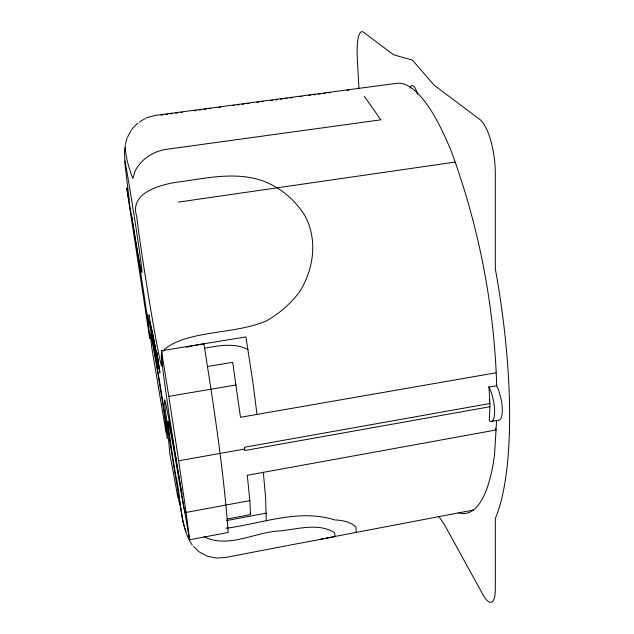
<?xml version="1.0" encoding="UTF-8"?>
<svg xmlns="http://www.w3.org/2000/svg" width="634" height="634" viewBox="0 0 634 634"><rect width="100%" height="100%" fill="white"/><g stroke="black" fill="none" stroke-linecap="round" stroke-linejoin="round"><path stroke-width="0.95" d="M256.984 414.422L252.895 382.088L245.881 336.916L161.472 350.737L161.844 360.294A139.203 3.606 80.6 0 0 189.59 539.788L228.185 532.489C223.564 469.208 213.745 406.434 203.91 343.786L192.918 345.768M496.628 420.247L494.496 455.275A217.771 57.417 80.8 0 1 458.366 512.7M125.413 144.481L126.927 138.196M125.16 147.381L124.454 150.187L124.724 158.896L127.719 176.49A67.006 1.331 80.9 0 1 141.414 265.9A67.006 1.331 80.9 0 1 134.471 233.859L131.698 216.059M162.019 352.853L161.179 355.69L161.773 362.727A79.638 1.918 80.8 0 1 151.938 316.612A79.638 1.918 80.8 0 1 136.809 216.733C129.146 193.822 157.644 185.532 174.374 182.568C202.967 178.97 232.947 171.148 261.287 180.365C279.103 186.412 293.954 198.87 304.225 214.506C318.244 238.986 313.933 269.997 298.828 292.948C289.556 304.566 278.698 314.21 265.559 321.272C238.598 332.208 208.713 330.702 181.348 340.086C174.762 342.883 167.614 345.522 162.954 351.236M125.199 145.376C125.421 156.63 128.789 167.955 132.823 178.431L135.137 171.053A38.888 33.459 -11.7 0 1 166.908 149.259L380.891 119.818L364.376 96.503M127.379 137.372L130.992 130.755M145.947 117.916L154.989 115.459L396.71 83.323A217.771 57.417 80.8 0 1 451.939 153.024C479.122 227.551 494.346 306.46 496.699 385.757L489.012 387.112L489.971 405.253L489.297 420.841A20.122 6.031 78.9 0 0 494.536 413.669A20.122 6.031 78.9 0 0 490.946 391.495L488.703 386.597M186.356 347.178L191.983 345.974M287.392 545.589L225.292 557.516L216.162 558.047L207.231 556.169L202.935 553.965L199.084 551.826L193.632 546.5M325.868 538.187L473.4 510.045M288.304 545.414L335.085 536.641L334.546 532.703C318.751 522.495 296.918 529.279 279.562 530.967C254.971 532.029 228.002 548.901 204.085 536.697M320.923 539.122L323.395 538.654M227.138 518.992L250.501 514.618L249.836 500.622L247.292 475.262L496.034 429.995L495.408 428.124M226.528 520.585L266.399 513.112M189.59 539.788L186.103 512.438L249.836 500.622M491.001 421.539L498.617 420.168A20.098 6.166 78.9 0 0 501.351 400.125L498.657 390.132L496.39 385.25M489.876 403.517L244.431 447.255L244.819 450.52L489.884 406.743M186.103 512.438L178.677 460.799L244.669 449.023M496.05 372.784L240.484 417.291L232.686 362.323L207.5 366.523M178.677 460.799L168.803 396.369L236.22 384.917M204.441 348.217C218.73 345.712 234.635 342.511 248.116 349.635M178.495 202.095L454.943 162.106M160.973 115.119L162.93 114.865M165.87 114.469L167.828 114.207M170.76 113.819L172.717 113.557M175.65 113.169L177.607 112.907M180.547 112.519L182.505 112.258M194.242 110.696L196.199 110.435M199.139 110.047L201.089 109.785M204.029 109.397L205.987 109.135M208.919 108.747L210.876 108.485M218.706 107.447L220.664 107.186M232.401 105.624L234.358 105.363M237.298 104.975L239.256 104.713M242.188 104.317L244.145 104.063M247.078 103.667L249.035 103.405M256.865 102.367L258.823 102.106M261.755 101.717L263.712 101.456M270.567 100.544L272.525 100.283M275.457 99.895L277.415 99.633M280.347 99.245L282.304 98.983M285.245 98.595L287.202 98.333M290.134 97.945L292.092 97.684M299.922 96.645L301.879 96.384M308.726 95.472L310.684 95.211M313.616 94.823L315.573 94.561M318.506 94.165L320.463 93.911M323.403 93.515L325.361 93.261M328.293 92.865L330.251 92.604M346.885 90.393L348.843 90.131M225.973 528.13L227.836 528.043C262.777 523.224 299.391 508.706 334.562 519.904C342.138 520.284 350.293 521.544 355.928 527.052L356.308 532.56M150.107 321.803L152.62 337.28L151.558 331.281M438.879 516.464L444.894 525.459L482.728 594.264A36.661 9.502 76.9 0 0 495.336 588.78L495.328 518.43A246.46 65.302 80.8 0 0 495.32 269.006L495.312 173.819A43.009 14.027 83.1 0 0 479.708 119.35L434.108 85.154L412.457 60.143L393.595 54.778L363.512 32.223A32.294 7.529 83.8 0 0 357.259 57.322L358.963 88.578M192.268 545.169C178.891 524.564 181.435 498.189 175.65 474.993A57.86 1.244 80.6 0 1 167.986 422.616A57.86 1.244 80.6 0 1 174.081 451.146L183.757 507.707L185.437 513.278M150.393 323.657L152.208 334.776L151.883 333.151M185.952 531.649L183.218 522.519L175.047 473.923A79.932 1.72 80.6 0 1 164.475 401.75A79.932 1.72 80.6 0 1 172.765 440.313L181.99 494.037M153.658 338.881L158.548 367.419L154.72 344.016M178.693 499.941L179.747 504.601M489.202 399.808L489.614 401.655M149.228 316.033L149.014 314.987L152.041 334.483L151.827 333.413M152.16 331.614L151.938 330.52L154.205 345.031L153.975 343.913M153.848 340.482L153.127 336.844L154.815 346.655M156.447 355.975L152.739 334.451L155.37 350.745L153.682 340.68L154.95 348.185L154.767 346.719M177.869 497.365L169.983 454.618L168.731 441.843A68.345 1.284 80.7 0 0 156.495 363.06A68.345 1.284 80.7 0 0 147.373 315.526L148.625 328.095M152.453 333.928L151.772 330.227L153.373 340.973L151.352 327.675L152.168 332.018M166.187 433.291L151.692 347.123L150.385 333.936A49.492 0.927 80.7 0 1 156.994 368.473A49.492 0.927 80.7 0 1 165.807 425.129L167.138 438.609M134.036 231.283L134.551 234.414M175.475 455.727L175.927 458.509M177.583 493.173L177.9 495.106M178.217 497.04L178.534 498.974M161.472 350.737L168.803 396.369M146.684 312.713L147.896 321.47M129.249 200.043L124.597 161.068M263.332 472.338L265.606 497.698L266.264 520.799M409.921 88.285A18.441 5.024 83.7 0 1 412.148 85.566L413.519 86.058L414.937 87.785A18.441 5.024 83.7 0 1 417.537 94.426M131.452 129.93A35.98 35.488 53.3 0 1 137.974 123.154M139.472 122.037A35.98 35.488 53.3 0 1 145.194 118.748M250.501 514.618A114.374 9.882 80.1 0 1 250.121 512.74M157.161 358.654L155.33 347.63L157.161 358.654M156.757 354.366L157.874 360.746L156.757 354.366M156.392 352.116L158.999 368.227L156.392 352.116M156.978 353.51L156.733 352.314L159.927 372.943L156.978 353.51M149.751 338.334L126.689 187.902A92.366 1.609 80.9 0 1 142.309 283.303A92.366 1.609 80.9 0 1 149.751 338.334"/></g></svg>
